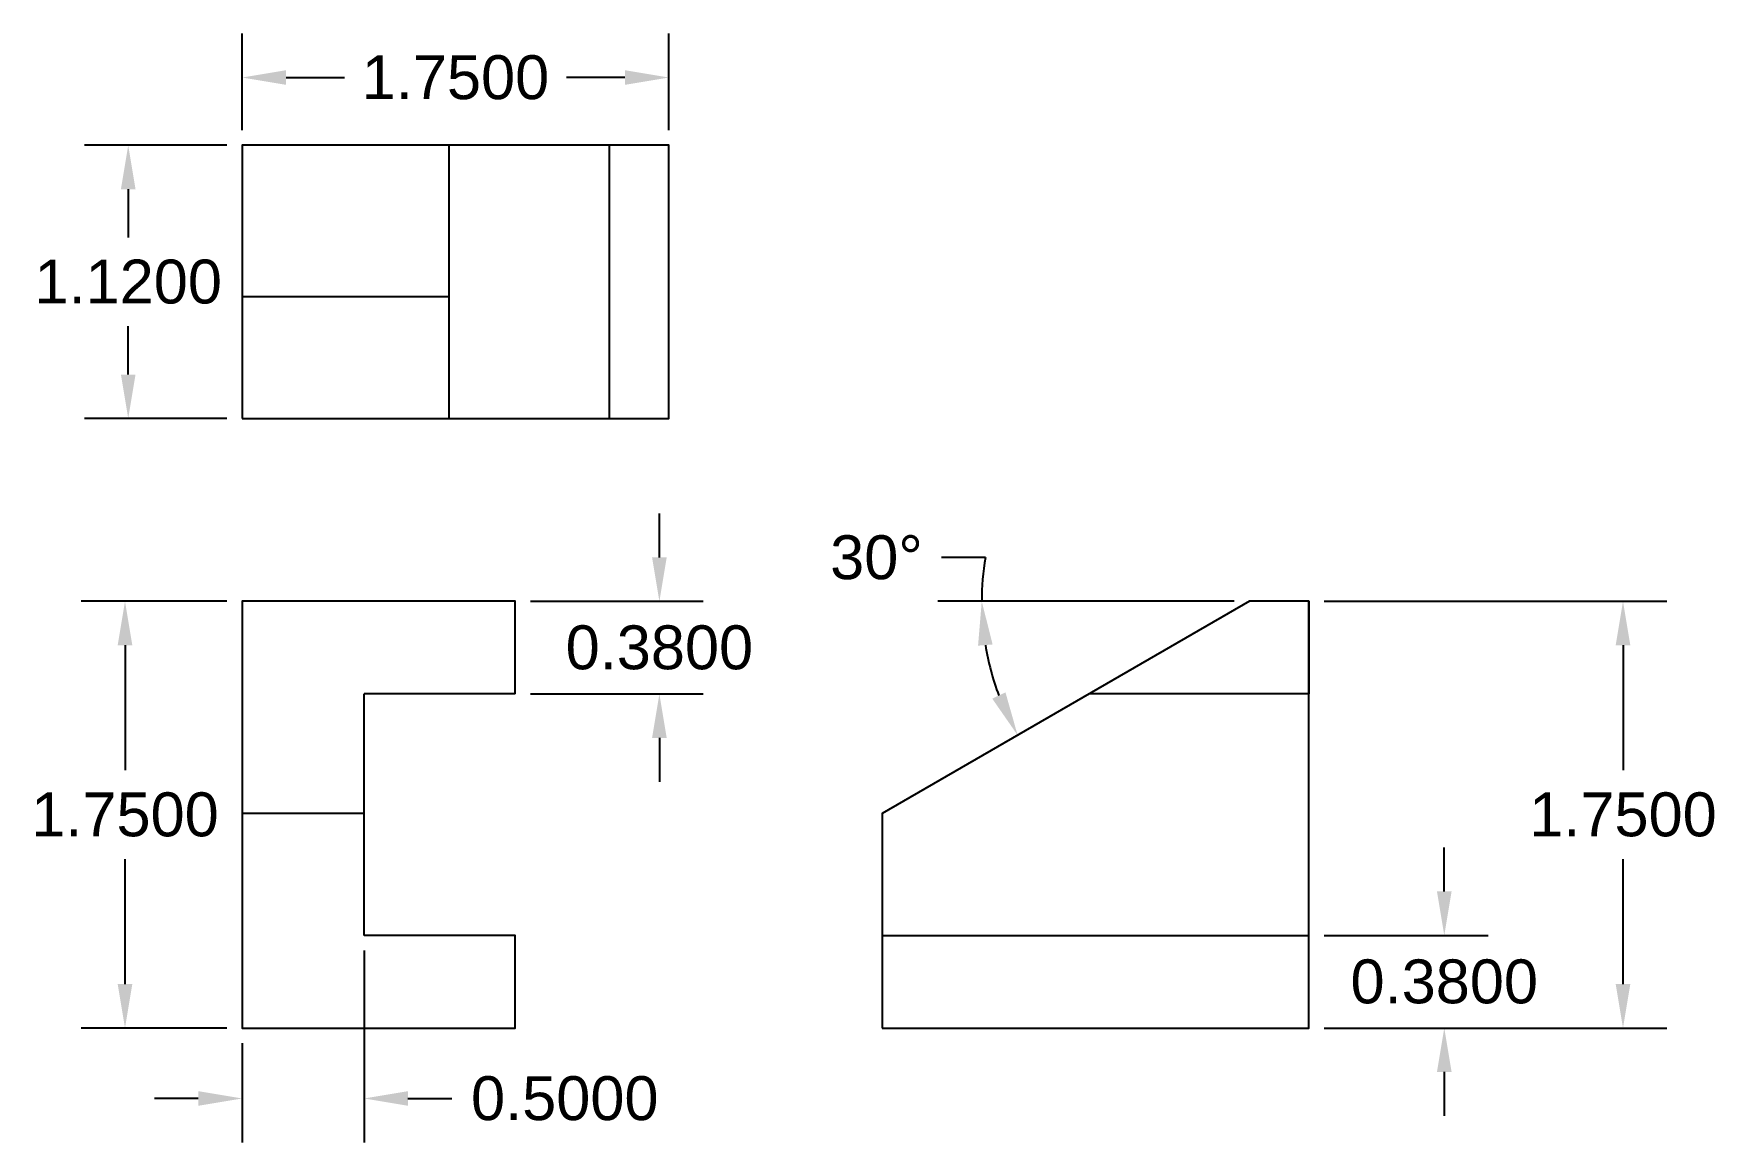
# Model space of a CAD drawing. Header units: inches. Extents: x -0.86 to 6.04, y -0.47 to 4.08.
import ezdxf

# ---------------------------------------------------------------- set-up
doc = ezdxf.new("R2010")
doc.units = ezdxf.units.IN
doc.header["$MEASUREMENT"] = 0
doc.styles.get("Standard").update_dxf_attribs({"font": 'arial.ttf'})
doc.dimstyles.get("Standard").update_dxf_attribs({"dimtxt": 0.18, "dimasz": 0.18, "dimexe": 0.18, "dimexo": 0.0625, "dimgap": 0.09, "dimtad": 0, "dimtih": 1, "dimtoh": 1, "dimdec": 4, "dimzin": 0, "dimdsep": 46, "dimtxsty": 'Standard', "dimcen": 0.09, "dimclrt": 4, "dimadec": 0, "dimazin": 0, "dimtfac": 1, "dimtdec": 4, "dimtofl": 0, "dimtmove": 0, "dimatfit": 3, "dimfxl": 1, "dimtolj": 1, "dimtzin": 0, "dimarcsym": 0})

# ---------------------------------------------------------------- blocks, each defined once
blk = doc.blocks.new('*D1')
at = {"color": 0, "lineweight": -2, "transparency": 16777216}
for p, q in [((3.0484, 1.9294), (2.8684, 1.9294)), ((4.0694, 1.75), (2.8536, 1.75))]:
    blk.add_line(p, q, dxfattribs=at)
for start, end in [(170.59905, 180), (189.40095, 200.59905)]:
    blk.add_arc((4.1319, 1.75), 1.0983, start, end, dxfattribs=at)
at = {"color": 0, "transparency": 16777216}
for points in [[(3.0185, 1.5681), (3.0783, 1.5731), (3.0336, 1.75)], [(3.131, 1.3764), (3.0767, 1.3508), (3.1808, 1.2009)]]:
    blk.add_solid(points, dxfattribs=at)
at = {"layer": 'Defpoints', "color": 0, "transparency": 16777216}
for p in [(4.1319, 1.75), (4.1319, 1.75), (4.375, 1.75), (3.0998, 1.3744), (2.625, 0.88)]:
    blk.add_point(p, dxfattribs=at)
at = {"color": 4, "transparency": 16777216, "insert": (2.6019, 1.9294), "char_height": 0.18, "attachment_point": 5}
blk.add_mtext('\\A1;30°', dxfattribs=at)
blk = doc.blocks.new('*D3')
at = {"color": 0, "lineweight": -2, "transparency": 16777216}
for p, q in [((0.5, 0.3175), (0.5, -0.4689)), ((0, -0.0625), (0, -0.4689)), ((-0.18, -0.2889), (-0.36, -0.2889)), ((0.68, -0.2889), (0.86, -0.2889))]:
    blk.add_line(p, q, dxfattribs=at)
at = {"color": 0, "transparency": 16777216}
for points in [[(-0.18, -0.2589), (-0.18, -0.3189), (0, -0.2889)], [(0.68, -0.2589), (0.68, -0.3189), (0.5, -0.2889)]]:
    blk.add_solid(points, dxfattribs=at)
at = {"layer": 'Defpoints', "color": 0, "transparency": 16777216}
for p in [(0.5, 0.38), (0, 0), (0.5, -0.2889)]:
    blk.add_point(p, dxfattribs=at)
at = {"color": 4, "transparency": 16777216, "insert": (1.3233, -0.2889), "char_height": 0.18, "attachment_point": 5}
blk.add_mtext('\\A1;0.5000', dxfattribs=at)
blk = doc.blocks.new('*D4')
at = {"color": 0, "lineweight": -2, "transparency": 16777216}
for p, q in [((0, 3.6825), (0, 4.078)), ((1.75, 3.6825), (1.75, 4.078)), ((0.18, 3.898), (0.4202, 3.898)), ((1.57, 3.898), (1.3298, 3.898))]:
    blk.add_line(p, q, dxfattribs=at)
at = {"color": 0, "transparency": 16777216}
for points in [[(0.18, 3.928), (0.18, 3.868), (0, 3.898)], [(1.57, 3.928), (1.57, 3.868), (1.75, 3.898)]]:
    blk.add_solid(points, dxfattribs=at)
at = {"layer": 'Defpoints', "color": 0, "transparency": 16777216}
for p in [(1.75, 3.898), (0, 3.62), (1.75, 3.62)]:
    blk.add_point(p, dxfattribs=at)
at = {"color": 4, "transparency": 16777216, "insert": (0.875, 3.898), "char_height": 0.18, "attachment_point": 5}
blk.add_mtext('\\A1;1.7500', dxfattribs=at)
blk = doc.blocks.new('*D7')
at = {"color": 0, "lineweight": -2, "transparency": 16777216}
for p, q in [((1.7114, 1.93), (1.7114, 2.11)), ((1.1825, 1.75), (1.8914, 1.75)), ((1.1825, 1.37), (1.8914, 1.37)), ((1.7114, 1.19), (1.7114, 1.01))]:
    blk.add_line(p, q, dxfattribs=at)
at = {"color": 0, "transparency": 16777216}
for points in [[(1.6814, 1.93), (1.7414, 1.93), (1.7114, 1.75)], [(1.6814, 1.19), (1.7414, 1.19), (1.7114, 1.37)]]:
    blk.add_solid(points, dxfattribs=at)
at = {"layer": 'Defpoints', "color": 0, "transparency": 16777216}
for p in [(1.12, 1.75), (1.12, 1.37), (1.7114, 1.37)]:
    blk.add_point(p, dxfattribs=at)
at = {"color": 4, "transparency": 16777216, "insert": (1.7114, 1.56), "char_height": 0.18, "attachment_point": 5}
blk.add_mtext('\\A1;0.3800', dxfattribs=at)
blk = doc.blocks.new('*D9')
at = {"color": 0, "lineweight": -2, "transparency": 16777216}
for p, q in [((4.9308, 0.56), (4.9308, 0.74)), ((4.4375, 0.38), (5.1108, 0.38)), ((4.4375, 0), (5.1108, 0)), ((4.9308, -0.18), (4.9308, -0.36))]:
    blk.add_line(p, q, dxfattribs=at)
at = {"color": 0, "transparency": 16777216}
for points in [[(4.9008, 0.56), (4.9608, 0.56), (4.9308, 0.38)], [(4.9008, -0.18), (4.9608, -0.18), (4.9308, 0)]]:
    blk.add_solid(points, dxfattribs=at)
at = {"layer": 'Defpoints', "color": 0, "transparency": 16777216}
for p in [(4.375, 0.38), (4.375, 0), (4.9308, 0)]:
    blk.add_point(p, dxfattribs=at)
at = {"color": 4, "transparency": 16777216, "insert": (4.9308, 0.19), "char_height": 0.18, "attachment_point": 5}
blk.add_mtext('\\A1;0.3800', dxfattribs=at)
blk = doc.blocks.new('*D10')
at = {"color": 0, "lineweight": -2, "transparency": 16777216}
for p, q in [((4.4375, 1.75), (5.8439, 1.75)), ((5.6639, 1.57), (5.6639, 1.0569)), ((5.6639, 0.18), (5.6639, 0.6931)), ((4.4375, 0), (5.8439, 0))]:
    blk.add_line(p, q, dxfattribs=at)
at = {"color": 0, "transparency": 16777216}
for points in [[(5.6339, 1.57), (5.6939, 1.57), (5.6639, 1.75)], [(5.6339, 0.18), (5.6939, 0.18), (5.6639, 0)]]:
    blk.add_solid(points, dxfattribs=at)
at = {"layer": 'Defpoints', "color": 0, "transparency": 16777216}
for p in [(4.375, 1.75), (4.375, 0), (5.6639, 0)]:
    blk.add_point(p, dxfattribs=at)
at = {"color": 4, "transparency": 16777216, "insert": (5.6639, 0.875), "char_height": 0.18, "attachment_point": 5}
blk.add_mtext('\\A1;1.7500', dxfattribs=at)
blk = doc.blocks.new('*D11')
at = {"color": 0, "lineweight": -2, "transparency": 16777216}
for p, q in [((-0.0625, 3.62), (-0.6473, 3.62)), ((-0.4673, 3.44), (-0.4673, 3.2419)), ((-0.4673, 2.68), (-0.4673, 2.8781)), ((-0.0625, 2.5), (-0.6473, 2.5))]:
    blk.add_line(p, q, dxfattribs=at)
at = {"color": 0, "transparency": 16777216}
for points in [[(-0.4973, 3.44), (-0.4373, 3.44), (-0.4673, 3.62)], [(-0.4973, 2.68), (-0.4373, 2.68), (-0.4673, 2.5)]]:
    blk.add_solid(points, dxfattribs=at)
at = {"layer": 'Defpoints', "color": 0, "transparency": 16777216}
for p in [(0, 3.62), (-0.4673, 2.5), (0, 2.5)]:
    blk.add_point(p, dxfattribs=at)
at = {"color": 4, "transparency": 16777216, "insert": (-0.4673, 3.06), "char_height": 0.18, "attachment_point": 5}
blk.add_mtext('\\A1;1.1200', dxfattribs=at)
blk = doc.blocks.new('*D12')
at = {"color": 0, "lineweight": -2, "transparency": 16777216}
for p, q in [((-0.0625, 1.75), (-0.6605, 1.75)), ((-0.4805, 1.57), (-0.4805, 1.0569)), ((-0.4805, 0.18), (-0.4805, 0.6931)), ((-0.0625, 0), (-0.6605, 0))]:
    blk.add_line(p, q, dxfattribs=at)
at = {"color": 0, "transparency": 16777216}
for points in [[(-0.5105, 1.57), (-0.4505, 1.57), (-0.4805, 1.75)], [(-0.5105, 0.18), (-0.4505, 0.18), (-0.4805, 0)]]:
    blk.add_solid(points, dxfattribs=at)
at = {"layer": 'Defpoints', "color": 0, "transparency": 16777216}
for p in [(0, 1.75), (0, 0), (-0.4805, 0)]:
    blk.add_point(p, dxfattribs=at)
at = {"color": 4, "transparency": 16777216, "insert": (-0.4805, 0.875), "char_height": 0.18, "attachment_point": 5}
blk.add_mtext('\\A1;1.7500', dxfattribs=at)

msp = doc.modelspace()

# ---------------------------------------------------------------- linework, layer by layer
for p, q in [((0.8487, 2.5), (0.8487, 3.62)), ((1.50688, 2.5), (1.50688, 3.62)), ((0, 3), (0.8487, 3)), ((0, 2.5), (0.5, 2.5)), ((4.375, 1.75), (4.375, 1.37)), ((1.12, 1.37), (0.5, 1.37)), ((0.5, 0.88), (0.5, 1.37)), ((4.375, 1.37), (3.4737, 1.37)), ((0.5, 0.88), (0, 0.88)), ((0.5, 0.38), (0.5, 0.88)), ((2.625, 0.38), (4.375, 0.38))]:
    msp.add_line(p, q)
for points in [[(0, 2.5), (1.75, 2.5), (1.75, 3.62), (0, 3.62)], [(2.625, 0), (4.375, 0), (4.375, 1.75), (4.13188, 1.75), (2.625, 0.88)]]:
    msp.add_lwpolyline(points, close=True)
for points in [[(1.12, 1.37), (1.12, 1.75), (0, 1.75), (0, 0), (1.12, 0), (1.12, 0.38)], [(0.5, 0), (1.12, 0), (1.12, 0.38), (0.5, 0.38)]]:
    msp.add_lwpolyline(points)

# ---------------------------------------------------------------- dimensions: what is measured, and where the dimension line sits
for base, p1, p2, picture, middle in [((1.75, 3.89801), (0, 3.62), (1.75, 3.62), '*D4', (0.875, 3.89801)), ((0.5, -0.28894), (0, 0), (0.5, 0.38), '*D3', (1.32332, -0.28894))]:
    dim = msp.add_linear_dim(base=base, p1=p1, p2=p2, dimstyle='Standard')
    dim.commit()
    dim.dimension.update_dxf_attribs({"geometry": picture, "text_midpoint": middle})
for base, p1, p2, picture, middle in [((-0.46729, 2.5), (0, 3.62), (0, 2.5), '*D11', (-0.46729, 3.06)), ((1.71138, 1.37), (1.12, 1.75), (1.12, 1.37), '*D7', (1.71138, 1.56)), ((-0.4805, 0), (0, 1.75), (0, 0), '*D12', (-0.4805, 0.875)), ((5.66387, 0), (4.375, 1.75), (4.375, 0), '*D10', (5.66387, 0.875)), ((4.9308, 0), (4.375, 0.38), (4.375, 0), '*D9', (4.9308, 0.19))]:
    dim = msp.add_linear_dim(base=base, p1=p1, p2=p2, angle=90, dimstyle='Standard')
    dim.commit()
    dim.dimension.update_dxf_attribs({"geometry": picture, "text_midpoint": middle})
dim = msp.add_angular_dim_2l(base=(3.09984, 1.37437), line1=((4.375, 1.75), (4.13188, 1.75)), line2=((4.13188, 1.75), (2.625, 0.88)), dimstyle='Standard')
dim.commit()
dim.dimension.update_dxf_attribs({"geometry": '*D1', "text_midpoint": (2.60186, 1.92939)})

doc.saveas('drawing.dxf')
